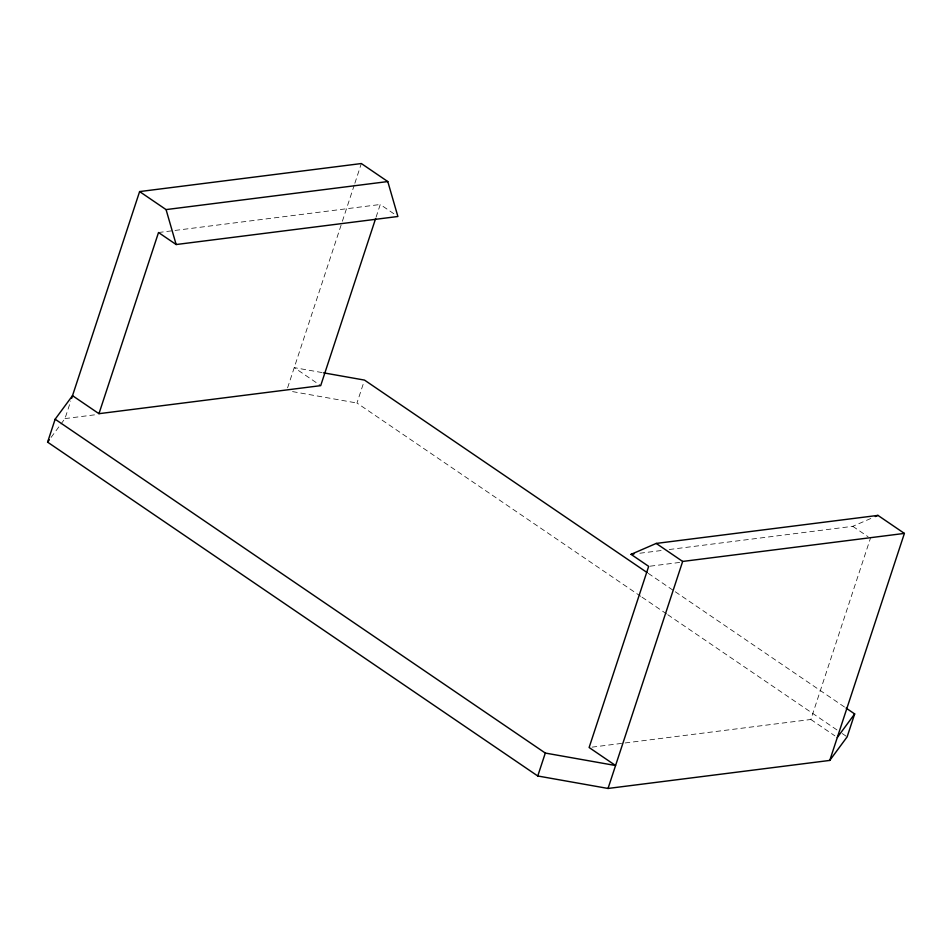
<?xml version="1.0" encoding="UTF-8"?>
<svg xmlns="http://www.w3.org/2000/svg" width="952" height="952" viewBox="0 0 952 952"><rect width="100%" height="100%" fill="white"/><g stroke="black" fill="none" stroke-linecap="round" stroke-linejoin="round"><path stroke-width="0.71" stroke-dasharray="4.76 3.57" d="M51.075 437.432L64.974 418.594L70.734 401.054M287.587 387.857L341.911 222.661M342.375 221.245L354.406 184.652M354.87 183.248L361.343 163.542M376.099 217.127L380.253 204.49L395.532 214.89M640.744 596.309L356.976 403.029L364.069 381.454M592.061 747.141L810.854 719.486L870.414 538.32M669.232 549.518L852.778 526.313L872.651 517.698M158.52 232.514L380.253 204.49M64.974 418.594L95.807 414.691M639.863 553.231L663.354 550.268M650.145 566.178L680.989 562.275M322.062 372.565L294.239 367.627L320.693 385.643M292.561 391.605L356.976 403.029M852.778 526.313L868.057 536.726M648.288 573.378L674.087 590.942M675.313 591.787L844.841 707.241M641.981 597.142L666.543 613.873M667.78 614.718L837.308 730.172M842.222 733.528L847.137 736.872M810.854 719.486L834.892 735.86"/><path stroke-width="1.43" d="M846.078 708.086L854.67 713.941L847.137 736.872L829.763 760.422L608.03 788.458L537.761 775.987L47.6 442.144L55.145 419.213L72.507 395.663L98.96 413.68L320.693 385.643L375.635 218.532M71.626 398.364L139.611 191.578L361.343 163.542L387.785 181.558L397.888 216.497L176.156 244.533L158.52 232.514L98.96 413.68M537.761 775.987L545.306 753.056L55.145 419.213M608.03 788.458L682.667 561.442L904.4 533.406L829.763 760.422M47.6 442.144L49.337 439.788M837.296 737.491L854.67 713.941M545.306 753.056L615.563 765.527L589.121 747.51L648.681 566.357L631.045 554.35L656.226 543.425L877.958 515.389L904.4 533.406M875.304 516.543L877.958 515.389M139.611 191.578L166.065 209.595L387.785 181.558M631.045 554.35L633.984 553.981M323.525 372.827L364.509 380.098L647.062 572.545M656.226 543.425L682.667 561.442M166.065 209.595L176.156 244.533"/></g></svg>
